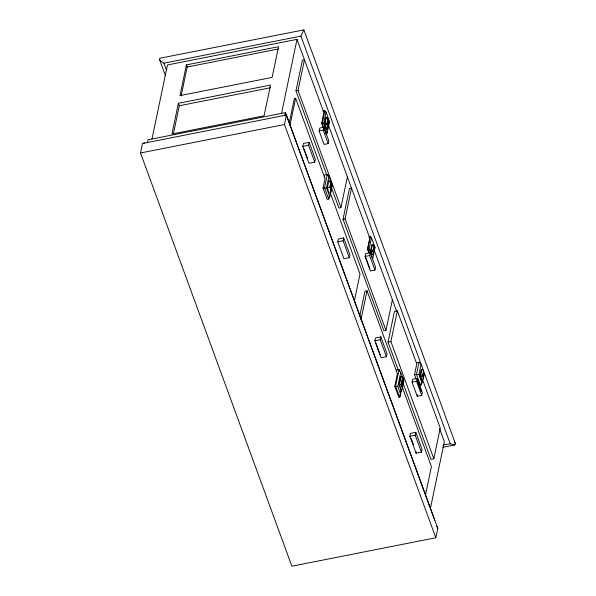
<?xml version="1.0" encoding="UTF-8"?>
<svg xmlns="http://www.w3.org/2000/svg" width="596" height="596" viewBox="0 0 596 596"><rect width="100%" height="100%" fill="white"/><g stroke="black" fill="none" stroke-linecap="round" stroke-linejoin="round"><path stroke-width="0.89" d="M303.878 29.897L300.913 36.118L163.922 63.191L160.622 61.008L159.519 59.451L159.75 58.378L160.346 58.132L303.878 29.897L455.426 443.64L455.202 444.713L454.599 444.959L442.761 447.298M331.659 186.511L332.151 186.086L330.609 181.869L328.888 180.685L327.509 187.286C328.739 197.641 332.985 192.165 329.886 187.412L330.869 182.637M403.254 381.768C404.885 381.216 402.717 375.934 400.661 376.62L398.955 384.778L400.892 390.06L402.218 389.151L403.745 381.105M423.316 378.453L422.4 375.957C423.13 374.646 424.873 368.395 421.171 369.55L419.815 376.031L421.491 380.606L423.205 379.563L424.367 373.215M437.293 526.976L437.799 528.279L435.818 537.756L291.876 566.2L140.514 152.971L142.496 143.494L144.605 142.869M147.406 142.846L148.046 139.777L285.41 112.629L434.707 520.226M151.987 139.047L167.461 64.964L297.009 39.358L323.851 112.659L321.616 123.357L323.203 127.693M178.375 103.294L171.961 134.011L264.08 115.81L270.502 85.086L178.375 103.294L179.284 105.76L173.429 133.772M186.399 64.897L179.985 95.613L272.104 77.413L278.526 46.697L186.399 64.897L187.174 67.013L181.132 95.926M281.535 113.441L297.009 39.358M284.769 115.699L285.41 112.629M435.818 537.756L284.456 124.519L286.415 114.737L285.395 115.423M289.284 122.895L294.379 98.504L295.616 98.258L325.036 178.584L323.047 188.105L327.174 199.377L328.672 199.079L329.789 196.814L332.248 185.028L328.985 176.125L327.338 174.404L324.611 174.948L324.127 177.273M326.824 175.023L295.981 90.823L302.403 60.107L304.459 59.704L298.037 90.421L340.964 207.602L338.908 208.011L331.592 188.045M289.954 125.361L295.616 98.258M302.79 146.363L303.386 143.487L309.145 142.347L315.344 159.259L314.74 162.134L308.981 163.274L302.79 146.363L308.542 145.23L309.145 142.347M319.136 130.941L319.739 128.066L323.851 127.246L328.791 140.738L328.187 143.614L324.075 144.426L319.136 130.941L323.248 130.129L323.851 127.246M324.842 110.811L322.242 123.238L326.37 134.51L327.197 132.841L329.543 121.606L326.057 112.078L324.842 110.811L323.054 111.161M327.197 132.841L323.71 123.312L326.057 112.078M324.47 124.244L325.923 117.285C329.566 116.779 326.817 123.007 326.615 124.236C327.323 125.369 329.044 129.228 326.399 129.526L324.47 124.244L326.615 124.236M326.399 117.189L324.947 124.147L326.884 129.429M328.061 123.149L327.74 124.661L327.241 123.29L327.554 121.77L328.061 123.149L326.623 123.432M327.822 127.529L328.992 121.927L327.688 118.209M329.789 196.814L326.526 187.911L328.985 176.125M329.417 195.503L328.672 199.079L324.544 187.807L327.338 174.404L327.778 175.589M340.964 207.602L347.379 176.885M337.753 241.834L338.357 238.951L343.706 237.901L349.897 254.805L349.301 257.688L343.952 258.746L337.753 241.834L343.102 240.777L343.706 237.901M343.035 219.283L349.45 188.567L351.506 188.157L345.091 218.874L385.962 330.452L383.906 330.862L343.035 219.283L345.091 218.874M354.344 301.159L360.006 274.056L330.437 193.327M365.11 256.444L365.713 253.561L370.235 252.667L375.547 267.187L374.951 270.062L370.421 270.957L365.11 256.444L369.632 255.55L370.235 252.667M368.745 252.577L367.479 249.113L369.788 238.057L328.62 125.667M368.805 236.94L370.377 236.627L367.777 249.054L369.364 253.389M371.487 237.782L375.026 247.459L372.656 258.798L369.118 249.121L371.487 237.782L370.377 236.627M370.6 250.99L371.956 244.509C375.383 243.965 373.133 249.821 372.761 250.983C373.625 252.011 373.96 254.79 372.016 254.865L370.6 250.99L372.761 250.983M372.418 244.412L371.07 250.894L372.485 254.768M359.679 316.506L364.961 291.206L367.017 290.796L397.398 373.737L394.783 386.238L398.918 397.517L399.7 397.361L401.466 389.687M373.439 252.846L374.504 247.735L373.722 245.448M374.109 250.283L373.707 252.22L373.059 250.462L373.469 248.517L374.109 250.283L372.671 250.566M360.982 319.709L367.017 290.796M374.891 340.815L375.495 337.932L380.844 336.882L387.035 353.786L386.432 356.669L381.09 357.727L374.891 340.815L380.241 339.757L380.844 336.882M385.962 330.452L392.377 299.736M398.21 369.907L388.033 342.134L394.448 311.417L397.331 310.844L416.768 363.91L414.511 374.713L416.097 379.049M403.298 383.802L430.96 459.315L433.836 458.749L390.916 341.56L397.331 310.844M400.557 394.008L397.778 386.424L400.706 372.396L399.022 369.55L396.184 370.116M401.175 376.516L399.469 384.673L401.406 389.963M402.322 388.115L401.093 384.763L402.523 377.916M401.376 389.322L399.7 397.361L395.573 386.089L399.022 369.55L399.655 371.263M402.062 380.434L402.963 382.9L402.263 386.26L401.361 383.787M403.201 381.373L403.492 379.987L400.706 372.396M412.037 382.155L412.641 379.28L417.163 378.385L422.326 392.473L421.722 395.357L417.2 396.251L412.037 382.155L416.559 381.261L417.163 378.385M416.582 362.703L419.003 362.226L416.47 374.325L420.605 385.597L419.293 385.858M420.962 383.869L420.605 385.597L422.005 382.744L418.973 374.452L421.074 364.387L419.003 362.226M418.005 380.673L417.751 381.872L421.365 391.736L421.618 390.536M422.005 369.386L420.657 375.86L422.333 380.442M417.2 396.251L417.498 394.813M409.862 436.287L410.465 433.404L415.814 432.346L422.005 449.257L421.402 452.14L416.06 453.191L409.862 436.287L415.211 435.229L415.814 432.346M422.005 382.744L422.534 380.226M423.786 375.048L423.383 376.985L422.735 375.227L423.145 373.282L423.786 375.048L422.139 375.368M416.06 453.191L416.358 451.753M425.373 495.5L431.407 466.593L402.166 386.744M433.836 458.749L440.25 428.032L422.482 379.518M430.401 508.53L444.37 441.673L439.572 428.576M403.149 380.822L403.492 379.987M374.504 247.899L375.026 247.459M328.746 122.359L328.992 121.927M424.114 373.848L424.374 373.387M373.99 248.256L374.504 247.735M187.174 67.013L278.384 48.984M179.284 105.76L270.495 87.739M295.981 90.823L298.037 90.421M142.496 143.494L286.438 115.043L437.799 528.279M140.514 152.971L284.456 124.519M321.616 123.357L323.71 123.312M323.047 188.105L326.526 187.911M367.479 249.113L369.118 249.121M388.033 342.134L390.916 341.56M397.398 373.737L398.18 373.58M414.511 374.713L418.973 374.452M419.815 376.031L422.4 375.957M401.488 383.191L402.963 382.9M398.955 384.778L401.093 384.763M394.783 386.238L397.778 386.424M442.917 445.182L450.218 443.744L454.599 444.959M327.509 187.286L329.886 187.412M454.323 442.083L455.426 443.64M436.697 526.231L437.024 526.611M300.913 36.118L450.218 443.744M373.916 249.329L396.742 311.641M416.559 381.261L421.722 395.357M369.632 255.55L374.951 270.062M323.248 130.129L328.187 143.614M365.81 257.606L369.811 268.528M331.577 187.896L330.542 185.08L330.139 187.002L331.175 189.819M328.888 180.685L329.417 182.108M380.241 339.757L386.432 356.669M415.211 435.229L421.402 452.14M308.542 145.23L314.74 162.134M343.102 240.777L349.301 257.688M411.307 438.716L413.46 444.601M375.972 343.393L380.159 354.814M303.99 148.903L307.73 159.102M163.922 63.191L166.485 70.172M159.519 59.451L165.278 75.163"/></g></svg>
